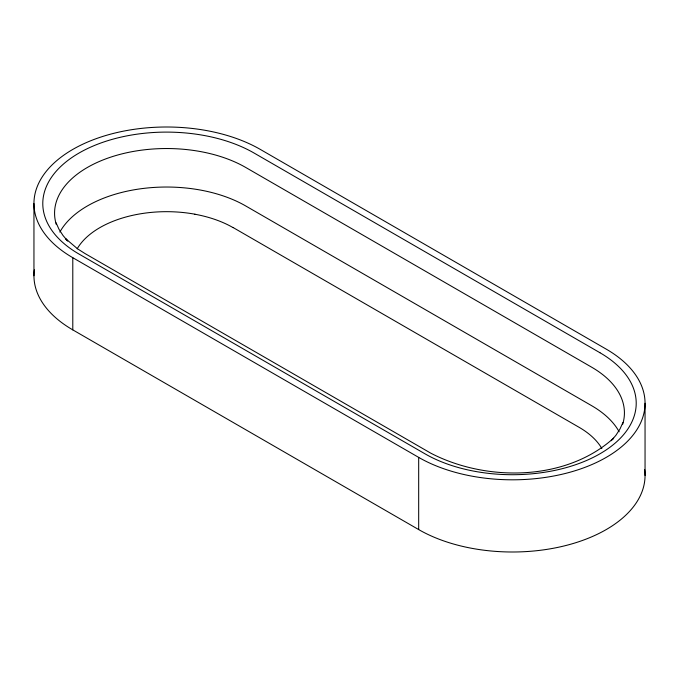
<?xml version="1.0" encoding="UTF-8"?>
<svg xmlns="http://www.w3.org/2000/svg" width="679" height="679" viewBox="0 0 679 679"><rect width="100%" height="100%" fill="white"/><g stroke="black" fill="none" stroke-linecap="round" stroke-linejoin="round"><path stroke-width="1.02" d="M622.906 422.55L619.995 428.984L615.972 435.205L611.295 440.713M612.45 439.449L613.595 438.184C565.59 481.411 486.257 481.937 430.826 453.199L84.934 253.505L77.618 248.862L65.405 238.482L67.705 241.02L63.028 235.511L59.005 229.281L56.102 222.848M233.237 227.618L579.119 427.32A94.364 54.481 0 0 1 601.857 448.513M72.789 257.697L418.68 457.391A132.609 76.557 0 0 0 606.211 457.391A132.609 76.557 0 0 0 606.211 349.125L260.32 149.422A132.609 76.557 0 0 0 72.789 149.422A132.609 76.557 0 0 0 72.789 257.697L72.789 329.875L418.68 529.578A132.609 76.557 0 0 0 567.907 544.982A132.609 76.557 0 0 0 644.651 469.503M645.05 403.258L645.05 475.436M418.68 457.391L418.68 529.578M33.95 203.564L33.95 275.742M72.789 329.875A132.609 76.557 0 0 1 34.349 269.809M619.146 431.768A111.976 64.649 0 0 0 591.621 405.669L245.739 205.966A111.976 64.649 0 0 0 59.854 232.074M77.168 248.82A94.194 54.379 0 0 1 133.576 215.124A94.721 54.685 0 0 1 156.942 211.958A93.575 54.023 0 0 1 171.363 211.746A94.729 54.693 0 0 1 194.992 214.208M194.881 214.225A94.194 54.379 0 0 1 233.126 227.643M622.677 424.265A111.976 64.649 0 0 0 591.621 367.169L245.739 167.467A111.976 64.649 0 0 0 114.726 155.873A111.976 64.649 0 0 0 56.323 224.571M599.956 352.732L254.073 153.038A123.586 71.354 0 0 0 203.878 135.435A124.333 71.779 0 0 0 172.873 132.201A122.695 70.837 0 0 0 160.236 132.193A124.316 71.77 0 0 0 123.255 136.623A123.629 71.38 0 0 0 48.582 182.014A124.316 71.77 0 0 0 42.947 199.915A122.695 70.837 0 0 0 42.947 207.205A124.333 71.779 0 0 0 50.611 228.56A123.586 71.354 0 0 0 79.053 254.082L424.927 453.784A123.586 71.354 0 0 0 475.122 471.387A124.333 71.779 0 0 0 506.127 474.621A122.695 70.837 0 0 0 518.764 474.621A124.316 71.77 0 0 0 555.745 470.199A123.629 71.38 0 0 0 630.418 424.799A124.316 71.77 0 0 0 636.053 406.908A122.695 70.837 0 0 0 636.053 399.608A124.333 71.779 0 0 0 628.389 378.262A123.586 71.354 0 0 0 599.947 352.74"/></g></svg>
